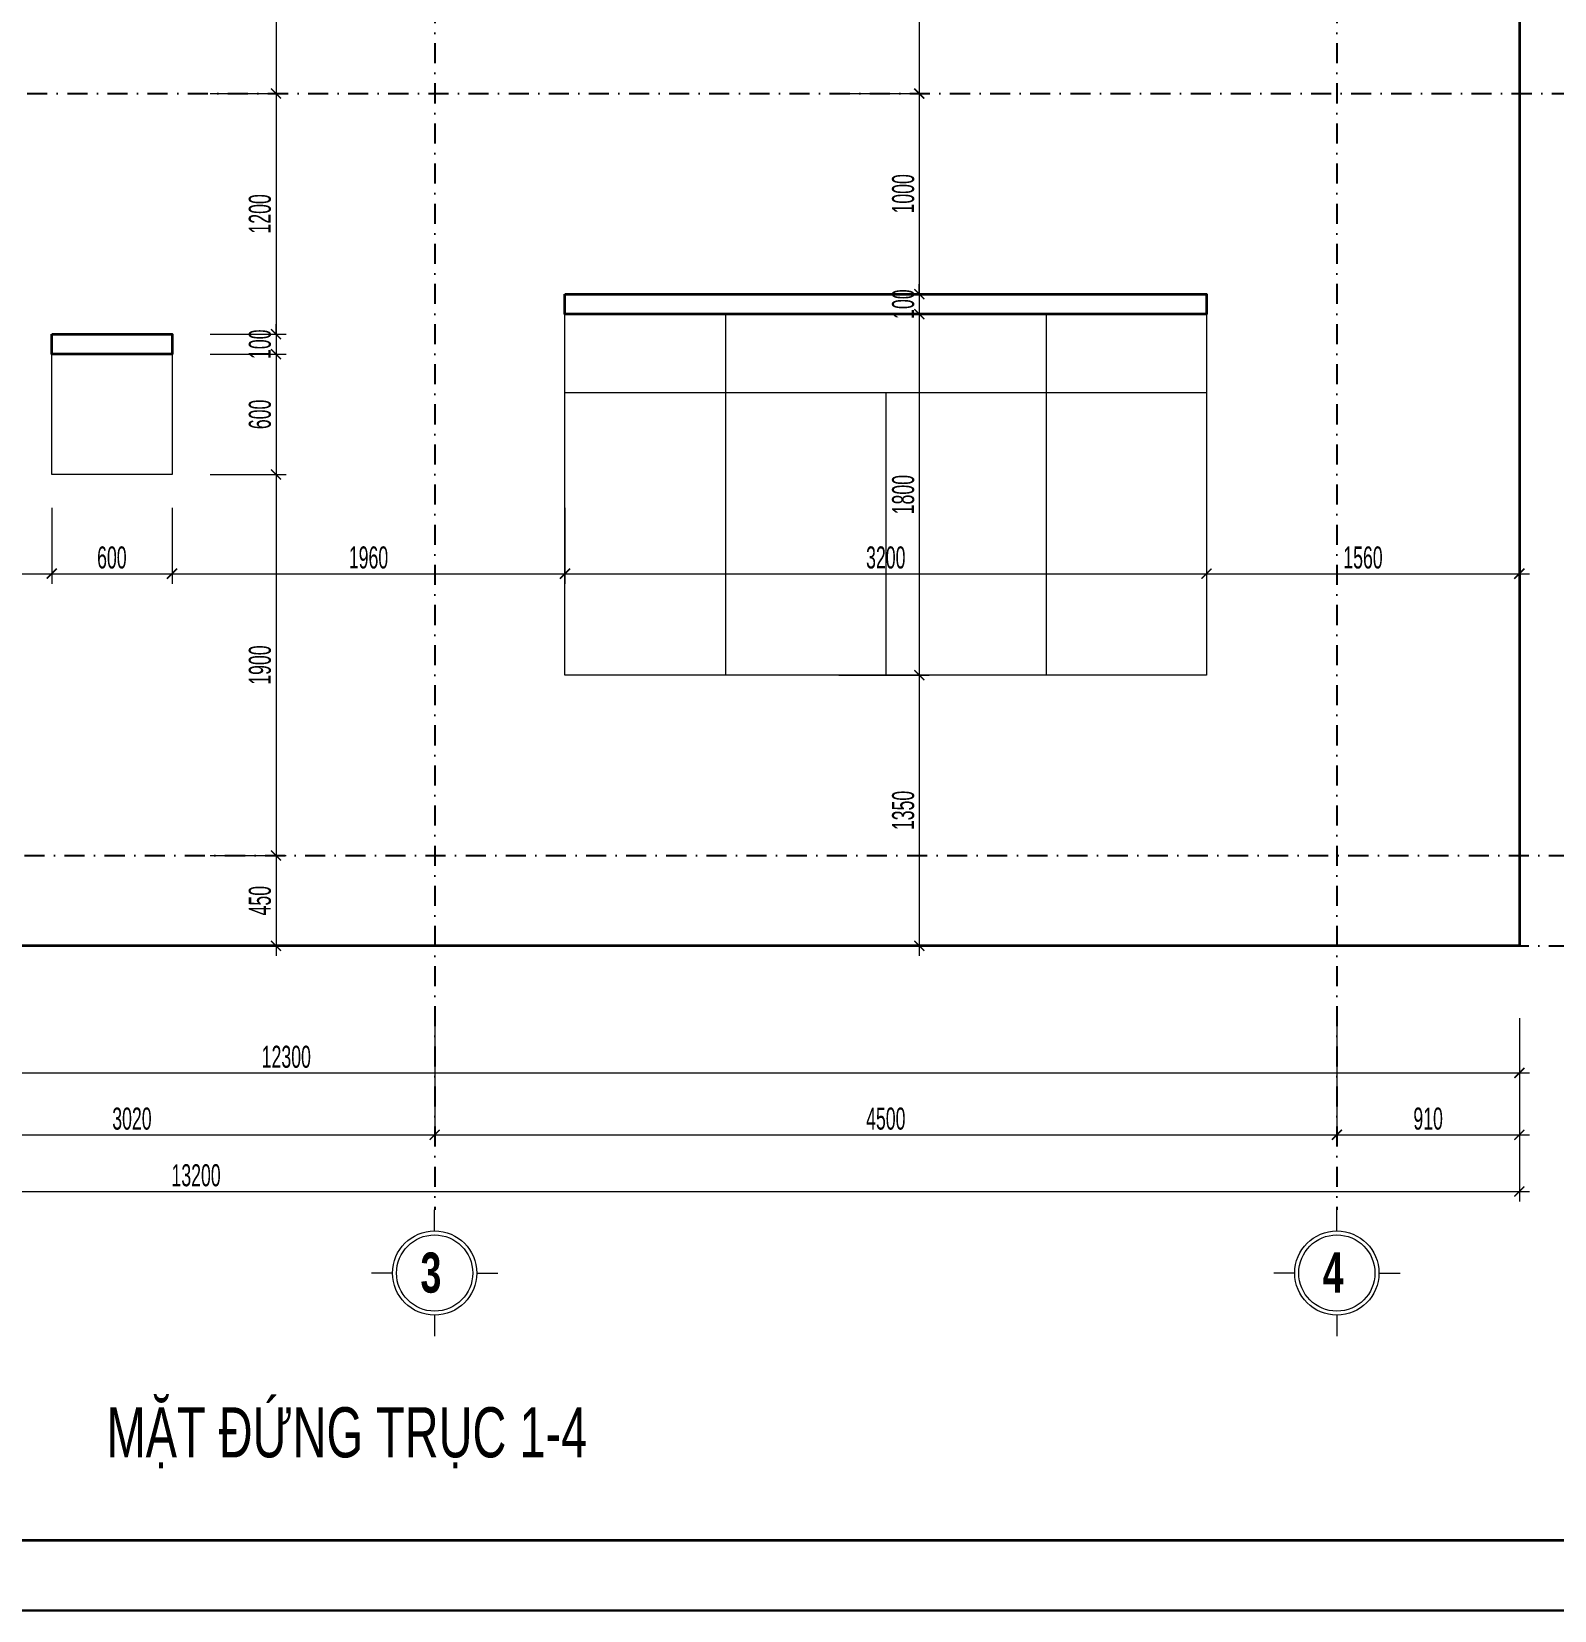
# Model space of a CAD drawing. Header units: inches. Extents: x 274208 to 641690, y -81912 to 129129.
# Drawn here: x 498627 to 506223, y 63570 to 71444 of the extents above; entities that cross this region are included whole.
import ezdxf

# ---------------------------------------------------------------- set-up
doc = ezdxf.new("R2010")
doc.units = ezdxf.units.IN
doc.header["$MEASUREMENT"] = 0
doc.header["$PDMODE"] = 3
doc.linetypes.add('DASHDOT', pattern=[1, 0.5, -0.25, 0, -0.25])
for name, color, linetype, lineweight in [('01.Cut', 255, 'Continuous', 35), ('03.Manh', 251, 'Continuous', 13), ('05.Text', 253, 'Continuous', 18), ('08.Dim', 156, 'Continuous', 15), ('11.Khung bo', 32, 'Continuous', 50), ('12.Khung', 36, 'Continuous', 25)]:
    doc.layers.add(name, color=color, linetype=linetype, lineweight=lineweight)
doc.layers.add('Tpl_Bound', color=1, linetype='Continuous', plot=False)
doc.layers.add('TRUC', color=250, linetype='DASHDOT')
doc.styles.add('AVANTHB', font='')
doc.styles.add('TT5_Ghi chu 1', font='', dxfattribs={"width": 0.7, "height": 240})
doc.styles.add('TT5_Text Dim', font='hoatbif.shx', dxfattribs={"width": 0.6})
doc.styles.get('AVANTHB').set_extended_font_data('.VnAvantH', bold=True)
doc.styles.get('TT5_Ghi chu 1').set_extended_font_data('.VnBlackH')
doc.dimstyles.new('TT5_Dim 1-50', dxfattribs={"dimscale": 50, "dimtxt": 2.2, "dimasz": 1, "dimexe": 1, "dimexo": 0.5, "dimgap": 0.5, "dimtad": 1, "dimdec": 0, "dimzin": 0, "dimdsep": 46, "dimtxsty": 'TT5_Text Dim', "dimblk": 'ARCHTICK', "dimcen": 0, "dimdle": 1, "dimclrd": 256, "dimclre": 256, "dimclrt": 1, "dimadec": 0, "dimazin": 0, "dimtfac": 0.015, "dimtdec": 0, "dimtix": 1, "dimtmove": 2, "dimatfit": 3, "dimldrblk": 'DOT', "dimfxl": 1, "dimtolj": 1, "dimtzin": 0, "dimlwd": -1, "dimlwe": -1, "dimarcsym": 1})

# ---------------------------------------------------------------- blocks, each defined once
blk = doc.blocks.new('100')
at = {"layer": '11.Khung bo', "const_width": 26.7}
blk.add_lwpolyline([(1860913, -945240), (1860913, -916940), (1896063, -916940), (1896063, -945240)], close=True, dxfattribs=at)
at = {"layer": '12.Khung', "color": 1}
blk.add_lwpolyline([(1901579, -945940), (1901579, -916240), (1859580, -916240), (1859580, -945940)], close=True, dxfattribs=at)
blk = doc.blocks.new('_ARCHTICK')
at = {"color": 0, "linetype": 'ByBlock', "const_width": 0.15}
blk.add_lwpolyline([(-0.5, -0.5), (0.5, 0.5)], dxfattribs=at)
blk = doc.blocks.new('*D319')
at = {"layer": '08.Dim', "transparency": 16777216}
for p, q in [((493747.6, 66523.3), (493747.6, 66200.5)), ((506047.6, 66523.3), (506047.6, 66200.5)), ((493697.6, 66250.5), (506097.6, 66250.5))]:
    blk.add_line(p, q, dxfattribs=at)
at = {"layer": 'Defpoints', "color": 0, "transparency": 16777216}
for p in [(493747.6, 66548.3), (506047.6, 66548.3), (506047.6, 66250.5)]:
    blk.add_point(p, dxfattribs=at)
at = {"layer": '08.Dim', "transparency": 16777216, "xscale": 50, "yscale": 50, "zscale": 50, "rotation": 180}
blk.add_blockref('_ARCHTICK', (493747.6, 66250.5), dxfattribs=at)
at = {"layer": '08.Dim', "transparency": 16777216, "xscale": 50, "yscale": 50, "zscale": 50}
blk.add_blockref('_ARCHTICK', (506047.6, 66250.5), dxfattribs=at)
at = {"layer": '08.Dim', "color": 1, "transparency": 16777216, "insert": (499897.6, 66330.5), "char_height": 110, "attachment_point": 5, "style": 'TT5_Text Dim'}
blk.add_mtext('\\A1;12300', dxfattribs=at)
blk = doc.blocks.new('_DOT')
at = {"color": 1, "linetype": 'ByBlock'}
blk.add_line((-0.5, 0), (-1, 0), dxfattribs=at)
at = {"color": 1, "linetype": 'ByBlock', "const_width": 0.5}
blk.add_lwpolyline([(-0.25, 0, 1), (0.25, 0, 1)], format="xyb", close=True, dxfattribs=at)
blk = doc.blocks.new('*D323')
at = {"layer": '08.Dim', "transparency": 16777216}
for p, q in [((497617.6, 66523.3), (497617.6, 65892.2)), ((500637.6, 66523.3), (500637.6, 65892.2)), ((497567.6, 65942.2), (500687.6, 65942.2))]:
    blk.add_line(p, q, dxfattribs=at)
at = {"layer": 'Defpoints', "color": 0, "transparency": 16777216}
for p in [(497617.6, 66548.3), (500637.6, 66548.3), (500637.6, 65942.2)]:
    blk.add_point(p, dxfattribs=at)
at = {"layer": '08.Dim', "transparency": 16777216, "xscale": 50, "yscale": 50, "zscale": 50, "rotation": 180}
blk.add_blockref('_ARCHTICK', (497617.6, 65942.2), dxfattribs=at)
at = {"layer": '08.Dim', "transparency": 16777216, "xscale": 50, "yscale": 50, "zscale": 50}
blk.add_blockref('_ARCHTICK', (500637.6, 65942.2), dxfattribs=at)
at = {"layer": '08.Dim', "color": 1, "transparency": 16777216, "insert": (499127.6, 66022.2), "char_height": 110, "attachment_point": 5, "style": 'TT5_Text Dim'}
blk.add_mtext('\\A1;3020', dxfattribs=at)
blk = doc.blocks.new('*D324')
at = {"layer": '08.Dim', "transparency": 16777216}
for p, q in [((500637.6, 66523.3), (500637.6, 65892.2)), ((505137.6, 66523.3), (505137.6, 65892.2)), ((500587.6, 65942.2), (505187.6, 65942.2))]:
    blk.add_line(p, q, dxfattribs=at)
at = {"layer": 'Defpoints', "color": 0, "transparency": 16777216}
for p in [(500637.6, 66548.3), (505137.6, 66548.3), (505137.6, 65942.2)]:
    blk.add_point(p, dxfattribs=at)
at = {"layer": '08.Dim', "transparency": 16777216, "xscale": 50, "yscale": 50, "zscale": 50, "rotation": 180}
blk.add_blockref('_ARCHTICK', (500637.6, 65942.2), dxfattribs=at)
at = {"layer": '08.Dim', "transparency": 16777216, "xscale": 50, "yscale": 50, "zscale": 50}
blk.add_blockref('_ARCHTICK', (505137.6, 65942.2), dxfattribs=at)
at = {"layer": '08.Dim', "color": 1, "transparency": 16777216, "insert": (502887.6, 66022.2), "char_height": 110, "attachment_point": 5, "style": 'TT5_Text Dim'}
blk.add_mtext('\\A1;4500', dxfattribs=at)
blk = doc.blocks.new('*D325')
at = {"layer": '08.Dim', "transparency": 16777216}
for p, q in [((505137.6, 66523.3), (505137.6, 65892.2)), ((506047.6, 66523.3), (506047.6, 65892.2)), ((505087.6, 65942.2), (506097.6, 65942.2))]:
    blk.add_line(p, q, dxfattribs=at)
at = {"layer": 'Defpoints', "color": 0, "transparency": 16777216}
for p in [(505137.6, 66548.3), (506047.6, 66548.3), (506047.6, 65942.2)]:
    blk.add_point(p, dxfattribs=at)
at = {"layer": '08.Dim', "transparency": 16777216, "xscale": 50, "yscale": 50, "zscale": 50, "rotation": 180}
blk.add_blockref('_ARCHTICK', (505137.6, 65942.2), dxfattribs=at)
at = {"layer": '08.Dim', "transparency": 16777216, "xscale": 50, "yscale": 50, "zscale": 50}
blk.add_blockref('_ARCHTICK', (506047.6, 65942.2), dxfattribs=at)
at = {"layer": '08.Dim', "color": 1, "transparency": 16777216, "insert": (505592.6, 66022.2), "char_height": 110, "attachment_point": 5, "style": 'TT5_Text Dim'}
blk.add_mtext('\\A1;910', dxfattribs=at)
blk = doc.blocks.new('*D326')
at = {"layer": '08.Dim', "transparency": 16777216}
for p, q in [((492847.6, 66523.3), (492847.6, 65609.7)), ((506047.6, 66523.3), (506047.6, 65609.7)), ((492797.6, 65659.7), (506097.6, 65659.7))]:
    blk.add_line(p, q, dxfattribs=at)
at = {"layer": 'Defpoints', "color": 0, "transparency": 16777216}
for p in [(492847.6, 66548.3), (506047.6, 66548.3), (506047.6, 65659.7)]:
    blk.add_point(p, dxfattribs=at)
at = {"layer": '08.Dim', "transparency": 16777216, "xscale": 50, "yscale": 50, "zscale": 50, "rotation": 180}
blk.add_blockref('_ARCHTICK', (492847.6, 65659.7), dxfattribs=at)
at = {"layer": '08.Dim', "transparency": 16777216, "xscale": 50, "yscale": 50, "zscale": 50}
blk.add_blockref('_ARCHTICK', (506047.6, 65659.7), dxfattribs=at)
at = {"layer": '08.Dim', "color": 1, "transparency": 16777216, "insert": (499447.6, 65739.7), "char_height": 110, "attachment_point": 5, "style": 'TT5_Text Dim'}
blk.add_mtext('\\A1;13200', dxfattribs=at)
blk = doc.blocks.new('DANHTRUC')
for p, q in [((980383, -947347), (980383, -947137)), ((979963, -947767), (979753, -947767)), ((980803, -947767), (981013, -947767)), ((980383, -948187), (980383, -948397))]:
    blk.add_line(p, q)
for radius in [420, 380]:
    blk.add_circle((980383, -947767), radius)
blk = doc.blocks.new('*D713')
at = {"layer": '08.Dim', "transparency": 16777216}
for p, q in [((496867.6, 69069.5), (496867.6, 68690.4)), ((498727.6, 69069.5), (498727.6, 68690.4)), ((496817.6, 68740.4), (498777.6, 68740.4))]:
    blk.add_line(p, q, dxfattribs=at)
at = {"layer": 'Defpoints', "color": 0, "transparency": 16777216}
for p in [(496867.6, 69094.5), (498727.6, 69094.5), (498727.6, 68740.4)]:
    blk.add_point(p, dxfattribs=at)
at = {"layer": '08.Dim', "transparency": 16777216, "xscale": 50, "yscale": 50, "zscale": 50, "rotation": 180}
blk.add_blockref('_ARCHTICK', (496867.6, 68740.4), dxfattribs=at)
at = {"layer": '08.Dim', "transparency": 16777216, "xscale": 50, "yscale": 50, "zscale": 50}
blk.add_blockref('_ARCHTICK', (498727.6, 68740.4), dxfattribs=at)
at = {"layer": '08.Dim', "color": 1, "transparency": 16777216, "insert": (497797.6, 68820.4), "char_height": 110, "attachment_point": 5, "style": 'TT5_Text Dim'}
blk.add_mtext('\\A1;1860', dxfattribs=at)
blk = doc.blocks.new('*D714')
at = {"layer": '08.Dim', "transparency": 16777216}
for p, q in [((498727.6, 69069.5), (498727.6, 68690.4)), ((499327.6, 69069.5), (499327.6, 68690.4)), ((498677.6, 68740.4), (499377.6, 68740.4))]:
    blk.add_line(p, q, dxfattribs=at)
at = {"layer": 'Defpoints', "color": 0, "transparency": 16777216}
for p in [(498727.6, 69094.5), (499327.6, 69094.5), (499327.6, 68740.4)]:
    blk.add_point(p, dxfattribs=at)
at = {"layer": '08.Dim', "transparency": 16777216, "xscale": 50, "yscale": 50, "zscale": 50, "rotation": 180}
blk.add_blockref('_ARCHTICK', (498727.6, 68740.4), dxfattribs=at)
at = {"layer": '08.Dim', "transparency": 16777216, "xscale": 50, "yscale": 50, "zscale": 50}
blk.add_blockref('_ARCHTICK', (499327.6, 68740.4), dxfattribs=at)
at = {"layer": '08.Dim', "color": 1, "transparency": 16777216, "insert": (499027.6, 68820.4), "char_height": 110, "attachment_point": 5, "style": 'TT5_Text Dim'}
blk.add_mtext('\\A1;600', dxfattribs=at)
blk = doc.blocks.new('*D715')
at = {"layer": '08.Dim', "transparency": 16777216}
for p, q in [((499327.6, 69069.5), (499327.6, 68690.4)), ((501287.6, 69069.5), (501287.6, 68690.4)), ((499277.6, 68740.4), (501337.6, 68740.4))]:
    blk.add_line(p, q, dxfattribs=at)
at = {"layer": 'Defpoints', "color": 0, "transparency": 16777216}
for p in [(499327.6, 69094.5), (501287.6, 69094.5), (501287.6, 68740.4)]:
    blk.add_point(p, dxfattribs=at)
at = {"layer": '08.Dim', "transparency": 16777216, "xscale": 50, "yscale": 50, "zscale": 50, "rotation": 180}
blk.add_blockref('_ARCHTICK', (499327.6, 68740.4), dxfattribs=at)
at = {"layer": '08.Dim', "transparency": 16777216, "xscale": 50, "yscale": 50, "zscale": 50}
blk.add_blockref('_ARCHTICK', (501287.6, 68740.4), dxfattribs=at)
at = {"layer": '08.Dim', "color": 1, "transparency": 16777216, "insert": (500307.6, 68820.4), "char_height": 110, "attachment_point": 5, "style": 'TT5_Text Dim'}
blk.add_mtext('\\A1;1960', dxfattribs=at)
blk = doc.blocks.new('*D716')
at = {"layer": '08.Dim', "transparency": 16777216}
for p, q in [((501287.6, 69069.5), (501287.6, 68690.4)), ((504487.6, 69069.5), (504487.6, 68690.4)), ((501237.6, 68740.4), (504537.6, 68740.4))]:
    blk.add_line(p, q, dxfattribs=at)
at = {"layer": 'Defpoints', "color": 0, "transparency": 16777216}
for p in [(501287.6, 69094.5), (504487.6, 69094.5), (504487.6, 68740.4)]:
    blk.add_point(p, dxfattribs=at)
at = {"layer": '08.Dim', "transparency": 16777216, "xscale": 50, "yscale": 50, "zscale": 50, "rotation": 180}
blk.add_blockref('_ARCHTICK', (501287.6, 68740.4), dxfattribs=at)
at = {"layer": '08.Dim', "transparency": 16777216, "xscale": 50, "yscale": 50, "zscale": 50}
blk.add_blockref('_ARCHTICK', (504487.6, 68740.4), dxfattribs=at)
at = {"layer": '08.Dim', "color": 1, "transparency": 16777216, "insert": (502887.6, 68820.4), "char_height": 110, "attachment_point": 5, "style": 'TT5_Text Dim'}
blk.add_mtext('\\A1;3200', dxfattribs=at)
blk = doc.blocks.new('*D717')
at = {"layer": '08.Dim', "transparency": 16777216}
for p, q in [((504487.6, 69069.5), (504487.6, 68690.4)), ((506047.6, 69069.5), (506047.6, 68690.4)), ((504437.6, 68740.4), (506097.6, 68740.4))]:
    blk.add_line(p, q, dxfattribs=at)
at = {"layer": 'Defpoints', "color": 0, "transparency": 16777216}
for p in [(504487.6, 69094.5), (506047.6, 69094.5), (506047.6, 68740.4)]:
    blk.add_point(p, dxfattribs=at)
at = {"layer": '08.Dim', "transparency": 16777216, "xscale": 50, "yscale": 50, "zscale": 50, "rotation": 180}
blk.add_blockref('_ARCHTICK', (504487.6, 68740.4), dxfattribs=at)
at = {"layer": '08.Dim', "transparency": 16777216, "xscale": 50, "yscale": 50, "zscale": 50}
blk.add_blockref('_ARCHTICK', (506047.6, 68740.4), dxfattribs=at)
at = {"layer": '08.Dim', "color": 1, "transparency": 16777216, "insert": (505267.6, 68820.4), "char_height": 110, "attachment_point": 5, "style": 'TT5_Text Dim'}
blk.add_mtext('\\A1;1560', dxfattribs=at)
blk = doc.blocks.new('*D721')
at = {"layer": '08.Dim', "transparency": 16777216}
for p, q in [((503054.6, 72084.6), (503054.6, 71084.6)), ((502654.2, 72034.6), (503104.6, 72034.6)), ((502654.2, 71134.6), (503104.6, 71134.6))]:
    blk.add_line(p, q, dxfattribs=at)
at = {"layer": 'Defpoints', "color": 0, "transparency": 16777216}
for p in [(502629.2, 72034.6), (502629.2, 71134.6), (503054.6, 71134.6)]:
    blk.add_point(p, dxfattribs=at)
at = {"layer": '08.Dim', "transparency": 16777216, "xscale": 50, "yscale": 50, "zscale": 50}
for p, rotation in [((503054.6, 72034.6), 90), ((503054.6, 71134.6), 270)]:
    blk.add_blockref('_ARCHTICK', p, dxfattribs=dict(at, rotation=rotation))
at = {"layer": '08.Dim', "color": 1, "transparency": 16777216, "insert": (502974.6, 71584.6), "char_height": 110, "attachment_point": 5, "rotation": 90, "style": 'TT5_Text Dim'}
blk.add_mtext('\\A1;900', dxfattribs=at)
blk = doc.blocks.new('*D722')
at = {"layer": '08.Dim', "transparency": 16777216}
for p, q in [((503054.6, 70134.6), (503054.6, 70184.6)), ((502654.2, 70134.6), (503104.6, 70134.6)), ((503054.6, 70134.6), (503054.6, 70034.6)), ((502654.2, 70034.6), (503104.6, 70034.6)), ((503054.6, 70034.6), (503054.6, 69984.6))]:
    blk.add_line(p, q, dxfattribs=at)
at = {"layer": 'Defpoints', "color": 0, "transparency": 16777216}
for p in [(502629.2, 70134.6), (502629.2, 70034.6), (503054.6, 70034.6)]:
    blk.add_point(p, dxfattribs=at)
at = {"layer": '08.Dim', "transparency": 16777216, "xscale": 50, "yscale": 50, "zscale": 50}
for p, rotation in [((503054.6, 70134.6), 270), ((503054.6, 70034.6), 90)]:
    blk.add_blockref('_ARCHTICK', p, dxfattribs=dict(at, rotation=rotation))
at = {"layer": '08.Dim', "color": 1, "transparency": 16777216, "insert": (502974.6, 70084.6), "char_height": 110, "attachment_point": 5, "rotation": 90, "style": 'TT5_Text Dim'}
blk.add_mtext('\\A1;100', dxfattribs=at)
blk = doc.blocks.new('*D723')
at = {"layer": '08.Dim', "transparency": 16777216}
for p, q in [((503054.6, 70084.6), (503054.6, 68184.6)), ((502654.2, 70034.6), (503104.6, 70034.6)), ((502654.2, 68234.6), (503104.6, 68234.6))]:
    blk.add_line(p, q, dxfattribs=at)
at = {"layer": 'Defpoints', "color": 0, "transparency": 16777216}
for p in [(502629.2, 70034.6), (502629.2, 68234.6), (503054.6, 68234.6)]:
    blk.add_point(p, dxfattribs=at)
at = {"layer": '08.Dim', "transparency": 16777216, "xscale": 50, "yscale": 50, "zscale": 50}
for p, rotation in [((503054.6, 70034.6), 90), ((503054.6, 68234.6), 270)]:
    blk.add_blockref('_ARCHTICK', p, dxfattribs=dict(at, rotation=rotation))
at = {"layer": '08.Dim', "color": 1, "transparency": 16777216, "insert": (502974.6, 69134.6), "char_height": 110, "attachment_point": 5, "rotation": 90, "style": 'TT5_Text Dim'}
blk.add_mtext('\\A1;1800', dxfattribs=at)
blk = doc.blocks.new('*D724')
at = {"layer": '08.Dim', "transparency": 16777216}
for p, q in [((503054.6, 68284.6), (503054.6, 66834.6)), ((502654.2, 68234.6), (503104.6, 68234.6)), ((502654.2, 66884.6), (503104.6, 66884.6))]:
    blk.add_line(p, q, dxfattribs=at)
at = {"layer": 'Defpoints', "color": 0, "transparency": 16777216}
for p in [(502629.2, 68234.6), (502629.2, 66884.6), (503054.6, 66884.6)]:
    blk.add_point(p, dxfattribs=at)
at = {"layer": '08.Dim', "transparency": 16777216, "xscale": 50, "yscale": 50, "zscale": 50}
for p, rotation in [((503054.6, 68234.6), 90), ((503054.6, 66884.6), 270)]:
    blk.add_blockref('_ARCHTICK', p, dxfattribs=dict(at, rotation=rotation))
at = {"layer": '08.Dim', "color": 1, "transparency": 16777216, "insert": (502974.6, 67559.6), "char_height": 110, "attachment_point": 5, "rotation": 90, "style": 'TT5_Text Dim'}
blk.add_mtext('\\A1;1350', dxfattribs=at)
blk = doc.blocks.new('*D728')
at = {"layer": '08.Dim', "transparency": 16777216}
for p, q in [((499846.2, 73084.6), (499846.2, 71084.6)), ((499517.8, 73034.6), (499896.2, 73034.6)), ((499517.8, 71134.6), (499896.2, 71134.6))]:
    blk.add_line(p, q, dxfattribs=at)
at = {"layer": 'Defpoints', "color": 0, "transparency": 16777216}
for p in [(499492.8, 73034.6), (499492.8, 71134.6), (499846.2, 71134.6)]:
    blk.add_point(p, dxfattribs=at)
at = {"layer": '08.Dim', "transparency": 16777216, "xscale": 50, "yscale": 50, "zscale": 50}
for p, rotation in [((499846.2, 73034.6), 90), ((499846.2, 71134.6), 270)]:
    blk.add_blockref('_ARCHTICK', p, dxfattribs=dict(at, rotation=rotation))
at = {"layer": '08.Dim', "color": 1, "transparency": 16777216, "insert": (499766.2, 72084.6), "char_height": 110, "attachment_point": 5, "rotation": 90, "style": 'TT5_Text Dim'}
blk.add_mtext('\\A1;1900', dxfattribs=at)
blk = doc.blocks.new('*D729')
at = {"layer": '08.Dim', "transparency": 16777216}
for p, q in [((499517.8, 69934.6), (499896.2, 69934.6)), ((499846.2, 69934.6), (499846.2, 69984.6)), ((499846.2, 69934.6), (499846.2, 69834.6)), ((499517.8, 69834.6), (499896.2, 69834.6)), ((499846.2, 69834.6), (499846.2, 69784.6))]:
    blk.add_line(p, q, dxfattribs=at)
at = {"layer": 'Defpoints', "color": 0, "transparency": 16777216}
for p in [(499492.8, 69934.6), (499492.8, 69834.6), (499846.2, 69834.6)]:
    blk.add_point(p, dxfattribs=at)
at = {"layer": '08.Dim', "transparency": 16777216, "xscale": 50, "yscale": 50, "zscale": 50}
for p, rotation in [((499846.2, 69934.6), 270), ((499846.2, 69834.6), 90)]:
    blk.add_blockref('_ARCHTICK', p, dxfattribs=dict(at, rotation=rotation))
at = {"layer": '08.Dim', "color": 1, "transparency": 16777216, "insert": (499766.2, 69884.6), "char_height": 110, "attachment_point": 5, "rotation": 90, "style": 'TT5_Text Dim'}
blk.add_mtext('\\A1;100', dxfattribs=at)
blk = doc.blocks.new('*D730')
at = {"layer": '08.Dim', "transparency": 16777216}
for p, q in [((499846.2, 69884.6), (499846.2, 69184.6)), ((499517.8, 69834.6), (499896.2, 69834.6)), ((499517.8, 69234.6), (499896.2, 69234.6))]:
    blk.add_line(p, q, dxfattribs=at)
at = {"layer": 'Defpoints', "color": 0, "transparency": 16777216}
for p in [(499492.8, 69834.6), (499492.8, 69234.6), (499846.2, 69234.6)]:
    blk.add_point(p, dxfattribs=at)
at = {"layer": '08.Dim', "transparency": 16777216, "xscale": 50, "yscale": 50, "zscale": 50}
for p, rotation in [((499846.2, 69834.6), 90), ((499846.2, 69234.6), 270)]:
    blk.add_blockref('_ARCHTICK', p, dxfattribs=dict(at, rotation=rotation))
at = {"layer": '08.Dim', "color": 1, "transparency": 16777216, "insert": (499766.2, 69534.6), "char_height": 110, "attachment_point": 5, "rotation": 90, "style": 'TT5_Text Dim'}
blk.add_mtext('\\A1;600', dxfattribs=at)
blk = doc.blocks.new('*D731')
at = {"layer": '08.Dim', "transparency": 16777216}
for p, q in [((499517.8, 69234.6), (499896.2, 69234.6)), ((499846.2, 69284.6), (499846.2, 67284.6)), ((499517.8, 67334.6), (499896.2, 67334.6))]:
    blk.add_line(p, q, dxfattribs=at)
at = {"layer": 'Defpoints', "color": 0, "transparency": 16777216}
for p in [(499492.8, 69234.6), (499492.8, 67334.6), (499846.2, 67334.6)]:
    blk.add_point(p, dxfattribs=at)
at = {"layer": '08.Dim', "transparency": 16777216, "xscale": 50, "yscale": 50, "zscale": 50}
for p, rotation in [((499846.2, 69234.6), 90), ((499846.2, 67334.6), 270)]:
    blk.add_blockref('_ARCHTICK', p, dxfattribs=dict(at, rotation=rotation))
at = {"layer": '08.Dim', "color": 1, "transparency": 16777216, "insert": (499766.2, 68284.6), "char_height": 110, "attachment_point": 5, "rotation": 90, "style": 'TT5_Text Dim'}
blk.add_mtext('\\A1;1900', dxfattribs=at)
blk = doc.blocks.new('*D732')
at = {"layer": '08.Dim', "transparency": 16777216}
for p, q in [((499517.8, 67334.6), (499896.2, 67334.6)), ((499846.2, 67384.6), (499846.2, 66834.6)), ((499517.8, 66884.6), (499896.2, 66884.6))]:
    blk.add_line(p, q, dxfattribs=at)
at = {"layer": 'Defpoints', "color": 0, "transparency": 16777216}
for p in [(499492.8, 67334.6), (499492.8, 66884.6), (499846.2, 66884.6)]:
    blk.add_point(p, dxfattribs=at)
at = {"layer": '08.Dim', "transparency": 16777216, "xscale": 50, "yscale": 50, "zscale": 50}
for p, rotation in [((499846.2, 67334.6), 90), ((499846.2, 66884.6), 270)]:
    blk.add_blockref('_ARCHTICK', p, dxfattribs=dict(at, rotation=rotation))
at = {"layer": '08.Dim', "color": 1, "transparency": 16777216, "insert": (499766.2, 67109.6), "char_height": 110, "attachment_point": 5, "rotation": 90, "style": 'TT5_Text Dim'}
blk.add_mtext('\\A1;450', dxfattribs=at)
blk = doc.blocks.new('*D733')
at = {"layer": '08.Dim', "transparency": 16777216}
for p, q in [((499846.2, 71184.6), (499846.2, 69884.6)), ((499517.8, 71134.6), (499896.2, 71134.6)), ((499517.8, 69934.6), (499896.2, 69934.6))]:
    blk.add_line(p, q, dxfattribs=at)
at = {"layer": 'Defpoints', "color": 0, "transparency": 16777216}
for p in [(499492.8, 71134.6), (499492.8, 69934.6), (499846.2, 69934.6)]:
    blk.add_point(p, dxfattribs=at)
at = {"layer": '08.Dim', "transparency": 16777216, "xscale": 50, "yscale": 50, "zscale": 50}
for p, rotation in [((499846.2, 71134.6), 90), ((499846.2, 69934.6), 270)]:
    blk.add_blockref('_ARCHTICK', p, dxfattribs=dict(at, rotation=rotation))
at = {"layer": '08.Dim', "color": 1, "transparency": 16777216, "insert": (499766.2, 70534.6), "char_height": 110, "attachment_point": 5, "rotation": 90, "style": 'TT5_Text Dim'}
blk.add_mtext('\\A1;1200', dxfattribs=at)
blk = doc.blocks.new('*D734')
at = {"layer": '08.Dim', "transparency": 16777216}
for p, q in [((503054.6, 71184.6), (503054.6, 70084.6)), ((502654.2, 71134.6), (503104.6, 71134.6)), ((502654.2, 70134.6), (503104.6, 70134.6))]:
    blk.add_line(p, q, dxfattribs=at)
at = {"layer": 'Defpoints', "color": 0, "transparency": 16777216}
for p in [(502629.2, 71134.6), (502629.2, 70134.6), (503054.6, 70134.6)]:
    blk.add_point(p, dxfattribs=at)
at = {"layer": '08.Dim', "transparency": 16777216, "xscale": 50, "yscale": 50, "zscale": 50}
for p, rotation in [((503054.6, 71134.6), 90), ((503054.6, 70134.6), 270)]:
    blk.add_blockref('_ARCHTICK', p, dxfattribs=dict(at, rotation=rotation))
at = {"layer": '08.Dim', "color": 1, "transparency": 16777216, "insert": (502974.6, 70634.6), "char_height": 110, "attachment_point": 5, "rotation": 90, "style": 'TT5_Text Dim'}
blk.add_mtext('\\A1;1000', dxfattribs=at)

msp = doc.modelspace()

# ---------------------------------------------------------------- linework, layer by layer
at = {"layer": '01.Cut'}
for points in [[(493747.6, 75934.6), (506047.6, 75934.6), (506047.6, 66884.6), (493747.6, 66884.6)], [(501287.6, 70134.6), (504487.6, 70134.6), (504487.6, 70034.6), (501287.6, 70034.6)], [(498727.6, 69934.6), (499327.6, 69934.6), (499327.6, 69834.6), (498727.6, 69834.6)]]:
    msp.add_lwpolyline(points, close=True, dxfattribs=at)
at = {"layer": '03.Manh'}
for points in [[(501287.6, 70034.6), (504487.6, 70034.6), (504487.6, 68234.6), (501287.6, 68234.6)], [(498727.6, 69834.6), (499327.6, 69834.6), (499327.6, 69234.6), (498727.6, 69234.6)]]:
    msp.add_lwpolyline(points, close=True, dxfattribs=at)
for points in [[(502087.6, 70034.6), (502087.6, 68234.6)], [(503687.6, 70034.6), (503687.6, 68234.6)], [(501287.6, 69644.6), (504487.6, 69644.6)], [(502887.6, 69644.6), (502887.6, 68234.6)]]:
    msp.add_lwpolyline(points, dxfattribs=at)
at = {"layer": 'Tpl_Bound', "color": 1}
msp.add_lwpolyline([(490120.8, 63570.3), (490120.8, 78420.2), (511120.6, 78420.2), (511120.6, 63570.3)], close=True, dxfattribs=at)
at = {"layer": 'TRUC', "ltscale": 200}
for p, q in [((500637.6, 76788.5), (500637.6, 65567.9)), ((505137.6, 76788.5), (505137.6, 65567.9))]:
    msp.add_line(p, q, dxfattribs=at)
for points in [[(490801.6, 71135.6), (508376.4, 71135.6)], [(490787.4, 67334.6), (508362.3, 67334.6)], [(490787.4, 66884.6), (508362.3, 66884.6)]]:
    msp.add_lwpolyline(points, dxfattribs=at)

# ---------------------------------------------------------------- block references
at = {"layer": '05.Text', "xscale": 0.5, "yscale": 0.5, "zscale": 0.5}
for name, p in [('100', (-439669.1, 536540.2)), ('DANHTRUC', (10445.9, 539136.2)), ('DANHTRUC', (14945.9, 539136.2))]:
    msp.add_blockref(name, p, dxfattribs=at)

# ---------------------------------------------------------------- texts
at = {"layer": '05.Text', "width": 0.7}
for s, height, style, p in [('3', 200, 'AVANTHB', (500566.8, 65155.2)), ('4', 200, 'AVANTHB', (505066.8, 65155.2)), ('mÆt ®øng trôc 1-4', 250, 'TT5_Ghi chu 1', (499001.3, 64333.5))]:
    msp.add_text(s, height=height, dxfattribs=dict(at, style=style)).set_placement(p)

# ---------------------------------------------------------------- dimensions: what is measured, and where the dimension line sits
at = {"layer": '08.Dim'}
for base, p1, p2, picture, middle in [((499846.2, 71134.6), (499492.8, 73034.6), (499492.8, 71134.6), '*D728', (499766.2, 72084.6)), ((503054.6, 71134.6), (502629.2, 72034.6), (502629.2, 71134.6), '*D721', (502974.6, 71584.6)), ((499846.2, 69934.6), (499492.8, 71134.6), (499492.8, 69934.6), '*D733', (499766.2, 70534.6)), ((503054.6, 70134.6), (502629.2, 71134.6), (502629.2, 70134.6), '*D734', (502974.6, 70634.6)), ((503054.6, 70034.6), (502629.2, 70134.6), (502629.2, 70034.6), '*D722', (502974.6, 70084.6)), ((503054.6, 68234.6), (502629.2, 70034.6), (502629.2, 68234.6), '*D723', (502974.6, 69134.6)), ((499846.2, 69834.6), (499492.8, 69934.6), (499492.8, 69834.6), '*D729', (499766.2, 69884.6)), ((499846.2, 69234.6), (499492.8, 69834.6), (499492.8, 69234.6), '*D730', (499766.2, 69534.6)), ((499846.2, 67334.6), (499492.8, 69234.6), (499492.8, 67334.6), '*D731', (499766.2, 68284.6)), ((503054.6, 66884.6), (502629.2, 68234.6), (502629.2, 66884.6), '*D724', (502974.6, 67559.6)), ((499846.2, 66884.6), (499492.8, 67334.6), (499492.8, 66884.6), '*D732', (499766.2, 67109.6))]:
    dim = msp.add_linear_dim(base=base, p1=p1, p2=p2, angle=90, dimstyle='TT5_Dim 1-50', dxfattribs=at)
    dim.commit()
    dim.dimension.update_dxf_attribs({"geometry": picture, "text_midpoint": middle})
for base, p1, p2, picture, middle in [((498727.6, 68740.4), (496867.6, 69094.5), (498727.6, 69094.5), '*D713', (497797.6, 68820.4)), ((499327.6, 68740.4), (498727.6, 69094.5), (499327.6, 69094.5), '*D714', (499027.6, 68820.4)), ((501287.6, 68740.4), (499327.6, 69094.5), (501287.6, 69094.5), '*D715', (500307.6, 68820.4)), ((504487.6, 68740.4), (501287.6, 69094.5), (504487.6, 69094.5), '*D716', (502887.6, 68820.4)), ((506047.6, 68740.4), (504487.6, 69094.5), (506047.6, 69094.5), '*D717', (505267.6, 68820.4)), ((506047.6, 65659.7), (492847.6, 66548.3), (506047.6, 66548.3), '*D326', (499447.6, 65739.7)), ((506047.6, 66250.5), (493747.6, 66548.3), (506047.6, 66548.3), '*D319', (499897.6, 66330.5)), ((500637.6, 65942.2), (497617.6, 66548.3), (500637.6, 66548.3), '*D323', (499127.6, 66022.2)), ((505137.6, 65942.2), (500637.6, 66548.3), (505137.6, 66548.3), '*D324', (502887.6, 66022.2)), ((506047.6, 65942.2), (505137.6, 66548.3), (506047.6, 66548.3), '*D325', (505592.6, 66022.2))]:
    dim = msp.add_linear_dim(base=base, p1=p1, p2=p2, dimstyle='TT5_Dim 1-50', dxfattribs=at)
    dim.commit()
    dim.dimension.update_dxf_attribs({"geometry": picture, "text_midpoint": middle})

doc.saveas('drawing.dxf')
